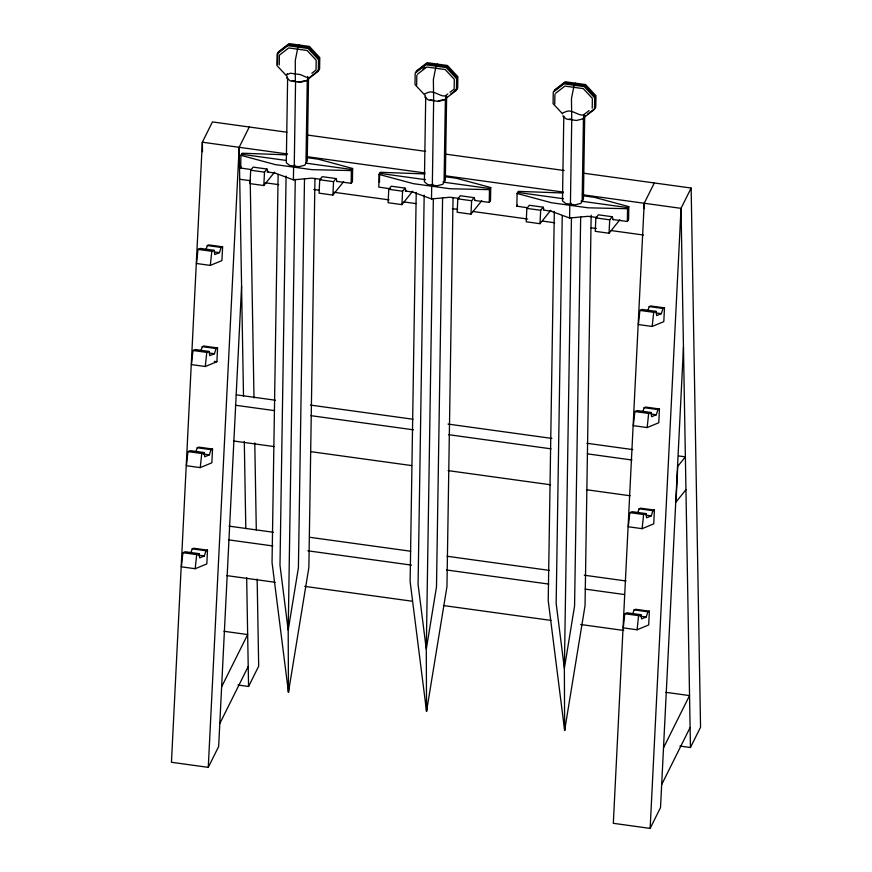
<?xml version="1.0" encoding="UTF-8"?>
<svg xmlns="http://www.w3.org/2000/svg" width="872" height="872" viewBox="0 0 872 872"><rect width="100%" height="100%" fill="white"/><g stroke="black" fill="none" stroke-linecap="round" stroke-linejoin="round"><path stroke-width="1.31" d="M251.278 169.582L240.705 168.034L240.901 155.314L242.165 153.221L286.779 154.845M277.536 64.43L277.721 52.919L288.425 44.646L308.743 47.448L319.152 58.642L318.967 70.163L309.331 77.597M279.225 64.92L279.378 55.165L288.719 47.949L307.129 50.489L316.198 60.244L316.046 70.011L311.86 73.237M278.124 174.64L272.042 562.462L288.458 692.313L308.862 567.552L314.966 178.368M286.092 176.046L279.988 565.263L288.196 630.194L288.458 692.313L288.599 688.248M287.629 77.848L286.299 162.715L289.635 165.44L298.845 166.715L304.71 165.255L307.238 161.069L308.546 77.554M321.06 179.36L311.893 178.15L293.406 179.85L293.613 167.119L294.878 165.037M295.325 81.63L295.281 60.397L297.952 47.099L299.216 45.006M294.245 166.072L295.575 81.216L292.12 80.736M295.27 179.436L288.196 630.194L298.398 567.814L304.502 178.586M305.974 163.162L307.282 79.646M307.674 76.474L307.631 79.472L318.335 71.199L318.52 59.688L308.11 48.494L287.793 45.693L277.089 53.966L276.904 65.476L287.313 76.671L286.583 77.87L290.332 80.943L300.306 82.317L306.9 80.682L308.263 78.426M336.766 181.409L351.176 183.294L351.372 170.574L352.637 168.481L318.345 159.205L306.508 157.57M351.808 182.248L352.005 169.528L306.203 163.195M352.637 168.481L352.441 181.213L351.176 183.294M424.871 173.92L380.257 172.296L378.993 174.389L378.797 187.12L390.689 188.853M379.483 182.248L379.625 173.343L425.427 179.665M416.674 85.042L416.827 75.286M416.227 192.352L410.123 581.548L426.539 711.389L446.955 586.627L453.048 197.443M424.173 195.121L418.08 584.349L426.288 649.269L426.539 711.389L426.68 707.323M425.721 96.923L424.392 181.79L427.727 184.515L436.937 185.791L442.802 184.33L445.33 180.144L446.638 96.629M459.141 198.435L449.974 197.236L431.498 198.925L431.695 186.205L432.959 184.112M432.327 185.158L433.657 100.291L430.212 99.811M433.351 198.511L426.288 649.269L436.49 586.889L442.595 197.661M444.066 182.237L445.374 98.721M447.859 93.936L445.766 95.549L445.712 98.547L456.427 90.285L456.601 78.763L446.202 67.58L425.885 64.768L415.181 73.041L414.996 84.562L425.394 95.746M474.858 200.484L489.257 202.38L489.465 189.649L490.729 187.556L456.427 178.28L444.589 176.645M489.89 201.334L490.097 188.603L442.943 182.085M490.729 187.556L490.522 200.288L489.257 202.38M527.451 207.743L516.878 206.195L517.074 193.464L518.339 191.371L562.952 192.995M554.766 104.117L554.919 94.361M554.32 211.427L548.216 600.623L564.631 730.464L585.036 605.702L591.162 215.155M562.244 215.558L556.162 603.424L564.369 668.344L564.631 730.464L564.816 725.046M563.803 115.998L562.473 200.865L565.808 203.59L575.019 204.865L580.883 203.405L583.412 199.219L584.72 115.704M597.233 217.51L588.066 216.31L569.579 218.011L569.787 205.28L571.051 203.187M570.419 204.233L571.749 119.366L569.449 119.05M571.443 217.597L564.369 668.344L574.572 605.964L580.676 216.736M582.147 201.312L583.455 117.796M589.08 110.581L583.848 114.624L583.804 117.633L594.508 109.36L594.693 97.838L584.284 86.655L563.966 83.843L553.262 92.116L553.077 103.637L562.614 113.894M592.219 108.161L592.371 98.405L583.303 88.639L564.893 86.099L555.551 93.315M595.772 107.267L595.958 95.746L585.548 84.562L565.23 81.75L554.527 90.023M612.94 219.57L627.35 221.455L627.546 208.724L628.81 206.631L594.519 197.355L582.681 195.72M627.982 220.409L628.178 207.678L581.024 201.16M628.81 206.631L628.614 219.363L627.35 221.455M207.503 550.145L206.817 563.922L195.197 568.729L181.398 566.822L182.902 552.706L185.224 551.736L199.034 553.644L199.688 557.873L204.342 555.955L205.999 550.766L207.503 550.145L193.693 548.237L192.189 548.859L190.946 552.75M212.539 449.036L211.852 462.814L200.244 467.621L186.434 465.713L187.938 451.598L190.26 450.639L204.07 452.546L204.735 456.765L209.378 454.846L211.035 449.658L212.539 449.036L198.729 447.129L197.236 447.75L195.982 451.642M217.575 347.928L216.082 348.549L214.414 353.738L209.77 355.656L209.106 351.438L195.295 349.53L192.974 350.49L191.469 364.605L205.28 366.513L216.888 361.706L217.575 347.928L203.765 346.021L202.271 346.642L201.018 350.533M222.611 246.82L221.924 260.597L210.316 265.404L196.505 263.497L198.009 249.381L200.331 248.422L214.141 250.329L214.806 254.548L219.45 252.629L221.117 247.441L222.611 246.82L208.8 244.912L207.307 245.533L206.054 249.425M286.942 132.217L212.441 121.916L202.337 142.212L171.446 762.27L208.266 767.36L239.157 147.303L249.261 127.007M241.588 286.278L218.654 746.508L208.266 767.36M268.009 171.948L266.985 169.037L253.185 167.13L250.689 170.225L250.024 183.632L263.824 185.54L274.625 172.111M263.824 185.54L264.499 172.133L266.985 169.037M337.061 181.485L336.036 178.575L322.226 176.667L319.73 179.763L319.065 193.17L332.875 195.077L343.666 181.649M332.875 195.077L333.54 181.67L336.036 178.575M406.101 191.033L405.077 188.112L391.266 186.205L388.77 189.3L388.105 202.707L401.916 204.615L412.718 191.186M401.916 204.615L402.581 191.208L405.077 188.112M475.142 200.571L474.117 197.65L460.307 195.742L457.822 198.838L457.146 212.245L470.956 214.152L481.758 200.724M470.956 214.152L471.632 200.745L474.117 197.65M543.845 209.127L543.158 207.187L529.359 205.28L526.862 208.375L526.197 221.782L539.997 223.69L550.799 210.261M539.997 223.69L540.673 210.283L543.158 207.187M613.234 219.646L612.209 216.725L598.399 214.817L595.903 217.913L595.238 231.331L609.048 233.238L619.839 219.799M609.048 233.238L609.713 219.82L612.209 216.725M654.316 182.967L644.212 203.252L613.321 823.31L650.141 828.4L660.529 807.548L683.463 347.329M649.378 611.185L648.692 624.962L637.083 629.78L623.273 627.862L624.777 613.746L627.099 612.787L640.909 614.695L641.574 618.913L646.217 616.995L647.885 611.806L649.378 611.185L635.568 609.277L634.075 609.899L632.821 613.79M654.414 510.076L653.728 523.854L642.119 528.672L628.309 526.764L629.813 512.638L632.135 511.679L645.945 513.586L646.61 517.815L651.253 515.886L652.921 510.698L654.414 510.076L640.604 508.169L639.111 508.79L637.857 512.682M659.45 408.968L658.763 422.746L647.155 427.563L633.345 425.656L634.849 411.53L637.181 410.57L650.981 412.478L651.646 416.707L656.289 414.778L657.957 409.589L659.45 408.968L645.64 407.06L644.146 407.682L642.893 411.573M664.486 307.86L663.799 321.637L652.191 326.455L638.38 324.548L639.895 310.421L642.217 309.462L656.027 311.369L656.681 315.599L661.325 313.669L662.993 308.481L664.486 307.86L650.686 305.952L649.182 306.573L647.929 310.465M650.141 828.4L681.032 208.343L691.147 188.047L584.349 173.299M210.316 265.404L211.82 251.289L214.141 250.329M205.28 366.513L206.784 352.397L209.106 351.438M200.244 467.621L201.748 453.505L204.07 452.546M195.197 568.729L196.712 554.614L199.034 553.644M652.191 326.455L653.695 312.329L656.027 311.369M647.155 427.563L648.659 413.437L650.981 412.478M642.119 528.672L643.623 514.545L645.945 513.586M637.083 629.78L638.587 615.654L640.909 614.695M221.63 686.798L247.659 634.554L223.995 631.284M219.799 723.542L248.215 666.502M238.045 685.021L248.564 686.471L258.679 666.186L257.153 579.041M663.505 747.838L689.534 695.594L665.87 692.324M661.674 784.582L690.101 727.542M679.92 746.061L690.45 747.511L700.554 727.226L691.147 188.047M287.357 73.673L286.725 74.719L290.452 73.226L300.426 74.6L307.042 77.521M240.705 168.034L241.337 166.988M437.308 64.081L436.044 66.174L433.373 79.472L433.657 100.291M445.766 95.549C441.951 97.926 434.136 90.132 428.544 92.301L424.817 93.794M446.344 97.501L444.993 99.757L438.387 101.392L428.425 100.018L424.664 96.945M575.389 83.156L574.125 85.249L571.454 98.547L571.749 119.366M516.878 206.195L517.51 205.149M583.848 114.624C580.033 117.001 572.228 109.207 566.626 111.376L562.898 112.87M585.068 115.54L583.074 118.832L576.479 120.467L566.506 119.093L562.756 116.031M685.948 489.693L675.974 502.098L677.762 466.335L685.37 456.863L678.634 455.936M278.353 51.873L289.057 43.6L309.375 46.412L319.784 57.596L319.599 69.117L317.463 70.763M416.435 70.948L427.149 62.675L447.467 65.487L457.865 76.671L457.68 88.192L454.476 90.666M415.813 71.995L426.517 63.721L446.835 66.534L457.233 77.717L457.048 89.238L450.628 94.198M422.876 68.943L424.958 67.329M417.459 74.24L426.8 67.024L445.211 69.564L454.29 79.319L454.138 89.086L449.952 92.312M553.894 91.07L564.598 82.796L584.916 85.609L595.325 96.792L595.14 108.313L587.641 114.101M304.873 80.682L300.175 81.848L297.875 81.532M438.267 100.923L442.954 99.757M351.372 170.574L312.023 169.669L275.203 164.579L240.901 155.314M489.465 189.649L450.105 188.744L413.284 183.654L378.993 174.389M627.546 208.724L588.197 207.819L551.377 202.729L517.074 193.464M583.477 116.445L584.436 116.586M307.129 135.007L425.558 151.357M445.734 154.148L564.162 170.509M287.597 153.995L202.337 142.212L202.5 151.739M306.443 156.589L424.86 172.95M445.047 175.741L563.465 192.102M582.311 194.707L681.032 208.343L690.45 747.511M241.533 154.268L285.994 160.404M517.706 192.418L563.519 198.74M250.689 170.225L264.499 172.133M319.73 179.763L333.54 181.67M388.77 189.3L402.581 191.208M457.822 198.838L471.632 200.745M526.862 208.375L540.673 210.283M595.903 217.913L609.713 219.82M239.713 179.25L250.482 180.733M265.284 182.782L278.735 184.646M313.724 189.475L319.108 190.216M333.911 192.265L389.086 199.884M403.889 201.933L415.998 203.601M452.339 208.626L457.713 209.367M472.515 211.416L527.691 219.036M542.493 221.074L554.603 222.752M590.943 227.766L596.328 228.519M611.13 230.557L643.427 235.026M207.307 245.533L221.117 247.441M649.182 306.573L662.993 308.481M198.009 249.381L211.82 251.289M639.895 310.421L653.695 312.329M214.425 251.932L219.45 252.629M656.3 312.972L661.325 313.669M202.271 346.642L216.082 348.549M644.146 407.682L657.957 409.589M192.974 350.49L206.784 352.397M634.849 411.53L648.659 413.437M209.389 353.04L214.414 353.738M651.264 414.08L656.289 414.778M214.381 361.357L216.888 361.706M236.334 394.831L275.443 400.237M310.497 405.077L412.99 419.236M448.045 424.075L551.878 438.42M586.932 443.27L632.778 449.603M235.462 405.24L274.571 410.636M310.977 415.672L413.459 429.831M448.524 434.67L551.006 448.829M587.412 453.854L631.917 460.002M233.685 440.992L274.135 446.584M310.552 451.62L411.682 465.583M448.088 470.618L550.57 484.778M586.976 489.802L630.129 495.765M197.236 447.75L211.035 449.658M639.111 508.79L652.921 510.698M187.938 451.598L201.748 453.505M629.813 512.638L643.623 514.545M203.1 453.974L209.378 454.846M646.228 515.188L651.253 515.886M229.009 526.132L273.427 532.269M309.767 537.294L410.701 551.235M447.042 556.249L549.327 570.386M584.316 575.215L626.042 580.981M228.464 539.833L272.882 545.97M307.87 550.81L411.508 565.121M446.497 569.961L548.782 584.087M585.123 589.112L624.156 594.497M192.189 548.859L205.999 550.766M634.075 609.899L647.885 611.806M182.902 552.706L196.712 554.614M624.777 613.746L638.587 615.654M198.064 555.083L204.342 555.955M639.939 616.123L646.217 616.995M226.687 575.596L275.138 582.289M304.742 586.376L412.412 601.255M443.368 605.528L551.039 620.406M580.643 624.494L623.72 630.445M543.311 210.054L551.235 211.22L569.579 218.011M405.218 190.979L413.154 192.145L431.498 198.925M267.137 171.904L275.062 173.07L293.406 179.85M644.212 203.252L644.31 208.702M250.199 180.112L253.992 397.959M254.777 442.889L256.303 530.023M239.157 147.303L243.506 396.466M244.291 441.396L245.806 528.53M246.667 577.547L248.564 686.471"/></g></svg>
